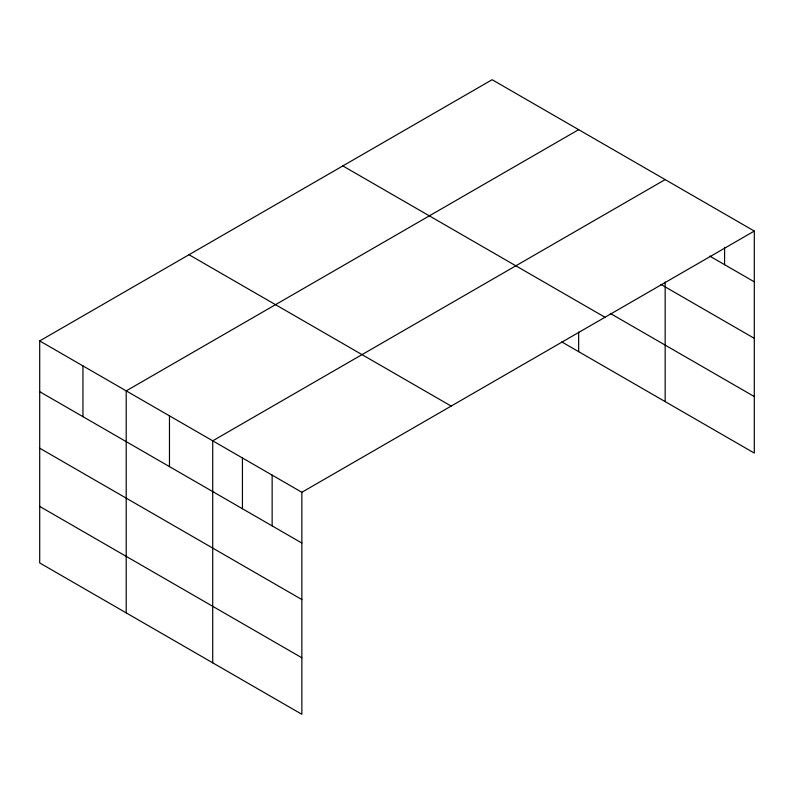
<?xml version="1.0" encoding="UTF-8"?>
<svg xmlns="http://www.w3.org/2000/svg" width="794" height="794" viewBox="0 0 794 794"><rect width="100%" height="100%" fill="white"/><g stroke="black" fill="none" stroke-linecap="round" stroke-linejoin="round"><path stroke-width="1.19" d="M754.3 231.064L301.859 492.28L301.859 714.292L39.7 562.936L39.7 340.924L492.141 79.708L754.3 231.064L754.3 453.076L561.775 341.916M578.657 129.66L126.206 390.876L126.206 612.879M665.164 179.603L212.723 440.819L212.723 662.831M709.737 256.095L754.3 281.83M660.945 284.441L754.3 338.343M610.308 313.432L754.3 396.563M342.839 165.916L604.988 317.263M189.012 254.725L451.161 406.081M39.7 340.924L301.859 492.28M39.7 391.69L301.859 543.046M39.7 448.203L301.859 599.559M39.7 506.423L301.859 657.779M724.585 247.341L724.585 264.68M665.164 281.969L665.164 401.615M578.657 332.011L578.657 351.663M272.144 475.13L272.144 525.896M242.438 457.979L242.438 508.736M169.469 415.848L169.469 466.614M82.953 365.905L82.953 416.661"/></g></svg>
